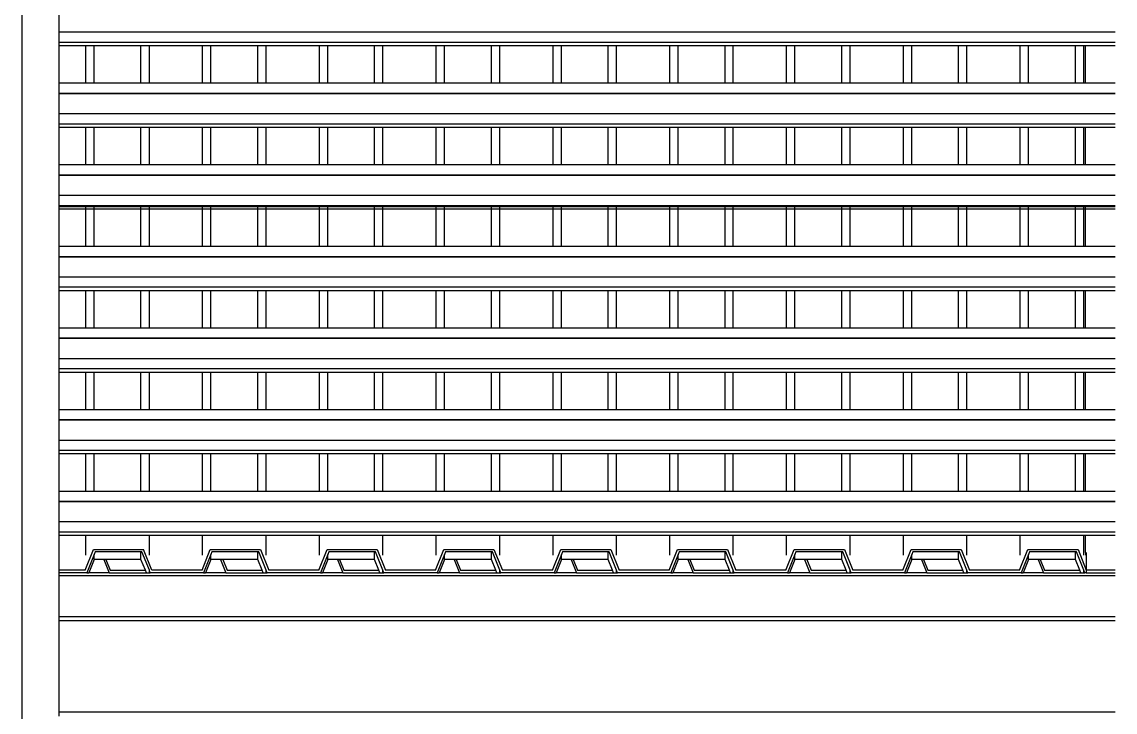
# Model space of a CAD drawing. Extents: x -101 to 101, y -14 to 18.
# Drawn here: x 98.748 to 101.391, y 13.347 to 15.015 of the extents above; entities that cross this region are included whole.
import ezdxf

# ---------------------------------------------------------------- set-up
doc = ezdxf.new("R2010")
doc.units = 0
doc.layers.get('0').update_dxf_attribs({"linetype": 'CONTINUOUS'})

msp = doc.modelspace()

# ---------------------------------------------------------------- linework, layer by layer
for p, q in [((98.7478, 15.9016), (98.7478, 9.963)), ((98.8378, 14.9911), (98.8378, 15.0396)), ((98.8378, 14.9911), (101.3913, 14.9911)), ((98.8378, 14.9664), (98.8378, 14.9911)), ((98.8378, 14.9664), (101.3913, 14.9664)), ((98.8378, 14.9582), (98.8378, 14.9664)), ((98.8378, 14.9582), (98.9025, 14.9582)), ((98.8378, 14.8678), (98.8378, 14.9582)), ((98.9025, 14.8678), (98.9025, 14.9582)), ((98.9025, 14.9582), (98.9227, 14.9582)), ((98.9227, 14.8678), (98.9227, 14.9582)), ((98.9227, 14.9582), (99.0359, 14.9582)), ((99.0359, 14.8678), (99.0359, 14.9582)), ((99.0359, 14.9582), (99.0561, 14.9582)), ((99.0561, 14.8678), (99.0561, 14.9582)), ((99.0561, 14.9582), (99.1849, 14.9582)), ((99.1849, 14.8678), (99.1849, 14.9582)), ((99.1849, 14.9582), (99.2051, 14.9582)), ((99.2051, 14.8678), (99.2051, 14.9582)), ((99.2051, 14.9582), (99.3183, 14.9582)), ((99.3183, 14.8678), (99.3183, 14.9582)), ((99.3183, 14.9582), (99.3385, 14.9582)), ((99.3385, 14.8678), (99.3385, 14.9582)), ((99.3385, 14.9582), (99.4673, 14.9582)), ((99.4673, 14.8678), (99.4673, 14.9582)), ((99.4673, 14.9582), (99.4875, 14.9582)), ((99.4875, 14.8678), (99.4875, 14.9582)), ((99.4875, 14.9582), (99.6007, 14.9582)), ((99.6007, 14.8678), (99.6007, 14.9582)), ((99.6007, 14.9582), (99.6209, 14.9582)), ((99.6209, 14.8678), (99.6209, 14.9582)), ((99.6209, 14.9582), (99.7498, 14.9582)), ((99.7498, 14.8678), (99.7498, 14.9582)), ((99.7498, 14.9582), (99.7699, 14.9582)), ((99.7699, 14.8678), (99.7699, 14.9582)), ((99.7699, 14.9582), (99.8831, 14.9582)), ((99.8831, 14.8678), (99.8831, 14.9582)), ((99.8831, 14.9582), (99.9033, 14.9582)), ((99.9033, 14.8678), (99.9033, 14.9582)), ((99.9033, 14.9582), (100.0322, 14.9582)), ((100.0322, 14.8678), (100.0322, 14.9582)), ((100.0322, 14.9582), (100.0523, 14.9582)), ((100.0523, 14.8678), (100.0523, 14.9582)), ((100.0523, 14.9582), (100.1656, 14.9582)), ((100.1656, 14.8678), (100.1656, 14.9582)), ((100.1656, 14.9582), (100.1857, 14.9582)), ((100.1857, 14.8678), (100.1857, 14.9582)), ((100.1857, 14.9582), (100.3146, 14.9582)), ((100.3146, 14.8678), (100.3146, 14.9582)), ((100.3146, 14.9582), (100.3348, 14.9582)), ((100.3348, 14.8678), (100.3348, 14.9582)), ((100.3348, 14.9582), (100.448, 14.9582)), ((100.448, 14.8678), (100.448, 14.9582)), ((100.448, 14.9582), (100.4681, 14.9582)), ((100.4681, 14.8678), (100.4681, 14.9582)), ((100.4681, 14.9582), (100.597, 14.9582)), ((100.597, 14.8678), (100.597, 14.9582)), ((100.597, 14.9582), (100.6172, 14.9582)), ((100.6172, 14.8678), (100.6172, 14.9582)), ((100.6172, 14.9582), (100.7304, 14.9582)), ((100.7304, 14.8678), (100.7304, 14.9582)), ((100.7304, 14.9582), (100.7506, 14.9582)), ((100.7506, 14.8678), (100.7506, 14.9582)), ((100.7506, 14.9582), (100.8794, 14.9582)), ((100.8794, 14.8678), (100.8794, 14.9582)), ((100.8794, 14.9582), (100.8996, 14.9582)), ((100.8996, 14.8678), (100.8996, 14.9582)), ((100.8996, 14.9582), (101.0128, 14.9582)), ((101.0128, 14.8678), (101.0128, 14.9582)), ((101.0128, 14.9582), (101.033, 14.9582)), ((101.033, 14.8678), (101.033, 14.9582)), ((101.033, 14.9582), (101.1618, 14.9582)), ((101.1618, 14.8678), (101.1618, 14.9582)), ((101.1618, 14.9582), (101.182, 14.9582)), ((101.182, 14.8678), (101.182, 14.9582)), ((101.182, 14.9582), (101.2952, 14.9582)), ((101.2952, 14.8678), (101.2952, 14.9582)), ((101.2952, 14.9582), (101.3154, 14.9582)), ((101.3154, 14.8678), (101.3154, 14.9582)), ((101.3154, 14.9582), (101.3193, 14.9582)), ((101.3193, 14.8678), (101.3193, 14.9582)), ((101.3193, 14.9582), (101.3913, 14.9582)), ((98.8378, 14.8678), (98.9025, 14.8678)), ((98.8378, 14.8431), (98.8378, 14.8678)), ((98.9025, 14.8678), (98.9227, 14.8678)), ((98.9227, 14.8678), (99.0359, 14.8678)), ((99.0359, 14.8678), (99.0561, 14.8678)), ((99.0561, 14.8678), (99.1849, 14.8678)), ((99.1849, 14.8678), (99.2051, 14.8678)), ((99.2051, 14.8678), (99.3183, 14.8678)), ((99.3183, 14.8678), (99.3385, 14.8678)), ((99.3385, 14.8678), (99.4673, 14.8678)), ((99.4673, 14.8678), (99.4875, 14.8678)), ((99.4875, 14.8678), (99.6007, 14.8678)), ((99.6007, 14.8678), (99.6209, 14.8678)), ((99.6209, 14.8678), (99.7498, 14.8678)), ((99.7498, 14.8678), (99.7699, 14.8678)), ((99.7699, 14.8678), (99.8831, 14.8678)), ((99.8831, 14.8678), (99.9033, 14.8678)), ((99.9033, 14.8678), (100.0322, 14.8678)), ((100.0322, 14.8678), (100.0523, 14.8678)), ((100.0523, 14.8678), (100.1656, 14.8678)), ((100.1656, 14.8678), (100.1857, 14.8678)), ((100.1857, 14.8678), (100.3146, 14.8678)), ((100.3146, 14.8678), (100.3348, 14.8678)), ((100.3348, 14.8678), (100.448, 14.8678)), ((100.448, 14.8678), (100.4681, 14.8678)), ((100.4681, 14.8678), (100.597, 14.8678)), ((100.597, 14.8678), (100.6172, 14.8678)), ((100.6172, 14.8678), (100.7304, 14.8678)), ((100.7304, 14.8678), (100.7506, 14.8678)), ((100.7506, 14.8678), (100.8794, 14.8678)), ((100.8794, 14.8678), (100.8996, 14.8678)), ((100.8996, 14.8678), (101.0128, 14.8678)), ((101.0128, 14.8678), (101.033, 14.8678)), ((101.033, 14.8678), (101.1618, 14.8678)), ((101.1618, 14.8678), (101.182, 14.8678)), ((101.182, 14.8678), (101.2952, 14.8678)), ((101.2952, 14.8678), (101.3154, 14.8678)), ((101.3154, 14.8678), (101.3193, 14.8678)), ((101.3193, 14.8678), (101.3913, 14.8678)), ((98.8378, 14.8431), (101.3913, 14.8431)), ((98.8378, 14.8423), (98.8378, 14.8431)), ((98.8378, 14.8423), (101.3913, 14.8423)), ((98.8378, 14.7938), (98.8378, 14.8423)), ((98.8378, 14.7938), (101.3913, 14.7938)), ((98.8378, 14.7691), (98.8378, 14.7938)), ((98.8378, 14.7691), (101.3913, 14.7691)), ((98.8378, 14.7609), (98.8378, 14.7691)), ((98.8378, 14.7609), (98.9025, 14.7609)), ((98.8378, 14.6705), (98.8378, 14.7609)), ((98.9025, 14.6705), (98.9025, 14.7609)), ((98.9025, 14.7609), (98.9227, 14.7609)), ((98.9227, 14.6705), (98.9227, 14.7609)), ((98.9227, 14.7609), (99.0359, 14.7609)), ((99.0359, 14.6705), (99.0359, 14.7609)), ((99.0359, 14.7609), (99.0561, 14.7609)), ((99.0561, 14.6705), (99.0561, 14.7609)), ((99.0561, 14.7609), (99.1849, 14.7609)), ((99.1849, 14.6705), (99.1849, 14.7609)), ((99.1849, 14.7609), (99.2051, 14.7609)), ((99.2051, 14.6705), (99.2051, 14.7609)), ((99.2051, 14.7609), (99.3183, 14.7609)), ((99.3183, 14.6705), (99.3183, 14.7609)), ((99.3183, 14.7609), (99.3385, 14.7609)), ((99.3385, 14.6705), (99.3385, 14.7609)), ((99.3385, 14.7609), (99.4673, 14.7609)), ((99.4673, 14.6705), (99.4673, 14.7609)), ((99.4673, 14.7609), (99.4875, 14.7609)), ((99.4875, 14.6705), (99.4875, 14.7609)), ((99.4875, 14.7609), (99.6007, 14.7609)), ((99.6007, 14.6705), (99.6007, 14.7609)), ((99.6007, 14.7609), (99.6209, 14.7609)), ((99.6209, 14.6705), (99.6209, 14.7609)), ((99.6209, 14.7609), (99.7498, 14.7609)), ((99.7498, 14.6705), (99.7498, 14.7609)), ((99.7498, 14.7609), (99.7699, 14.7609)), ((99.7699, 14.6705), (99.7699, 14.7609)), ((99.7699, 14.7609), (99.8831, 14.7609)), ((99.8831, 14.6705), (99.8831, 14.7609)), ((99.8831, 14.7609), (99.9033, 14.7609)), ((99.9033, 14.6705), (99.9033, 14.7609)), ((99.9033, 14.7609), (100.0322, 14.7609)), ((100.0322, 14.6705), (100.0322, 14.7609)), ((100.0322, 14.7609), (100.0523, 14.7609)), ((100.0523, 14.6705), (100.0523, 14.7609)), ((100.0523, 14.7609), (100.1656, 14.7609)), ((100.1656, 14.6705), (100.1656, 14.7609)), ((100.1656, 14.7609), (100.1857, 14.7609)), ((100.1857, 14.6705), (100.1857, 14.7609)), ((100.1857, 14.7609), (100.3146, 14.7609)), ((100.3146, 14.6705), (100.3146, 14.7609)), ((100.3146, 14.7609), (100.3348, 14.7609)), ((100.3348, 14.6705), (100.3348, 14.7609)), ((100.3348, 14.7609), (100.448, 14.7609)), ((100.448, 14.6705), (100.448, 14.7609)), ((100.448, 14.7609), (100.4681, 14.7609)), ((100.4681, 14.6705), (100.4681, 14.7609)), ((100.4681, 14.7609), (100.597, 14.7609)), ((100.597, 14.6705), (100.597, 14.7609)), ((100.597, 14.7609), (100.6172, 14.7609)), ((100.6172, 14.6705), (100.6172, 14.7609)), ((100.6172, 14.7609), (100.7304, 14.7609)), ((100.7304, 14.6705), (100.7304, 14.7609)), ((100.7304, 14.7609), (100.7506, 14.7609)), ((100.7506, 14.6705), (100.7506, 14.7609)), ((100.7506, 14.7609), (100.8794, 14.7609)), ((100.8794, 14.6705), (100.8794, 14.7609)), ((100.8794, 14.7609), (100.8996, 14.7609)), ((100.8996, 14.6705), (100.8996, 14.7609)), ((100.8996, 14.7609), (101.0128, 14.7609)), ((101.0128, 14.6705), (101.0128, 14.7609)), ((101.0128, 14.7609), (101.033, 14.7609)), ((101.033, 14.6705), (101.033, 14.7609)), ((101.033, 14.7609), (101.1618, 14.7609)), ((101.1618, 14.6705), (101.1618, 14.7609)), ((101.1618, 14.7609), (101.182, 14.7609)), ((101.182, 14.6705), (101.182, 14.7609)), ((101.182, 14.7609), (101.2952, 14.7609)), ((101.2952, 14.6705), (101.2952, 14.7609)), ((101.2952, 14.7609), (101.3154, 14.7609)), ((101.3154, 14.6705), (101.3154, 14.7609)), ((101.3154, 14.7609), (101.3193, 14.7609)), ((101.3193, 14.6705), (101.3193, 14.7609)), ((101.3193, 14.7609), (101.3913, 14.7609)), ((98.8378, 14.6705), (98.9025, 14.6705)), ((98.8378, 14.6459), (98.8378, 14.6705)), ((98.8378, 14.6459), (101.3913, 14.6459)), ((98.8378, 14.645), (98.8378, 14.6459)), ((98.8378, 14.645), (101.3913, 14.645)), ((98.8378, 14.5965), (98.8378, 14.645)), ((98.9025, 14.6705), (98.9227, 14.6705)), ((98.9227, 14.6705), (99.0359, 14.6705)), ((99.0359, 14.6705), (99.0561, 14.6705)), ((99.0561, 14.6705), (99.1849, 14.6705)), ((99.1849, 14.6705), (99.2051, 14.6705)), ((99.2051, 14.6705), (99.3183, 14.6705)), ((99.3183, 14.6705), (99.3385, 14.6705)), ((99.3385, 14.6705), (99.4673, 14.6705)), ((99.4673, 14.6705), (99.4875, 14.6705)), ((99.4875, 14.6705), (99.6007, 14.6705)), ((99.6007, 14.6705), (99.6209, 14.6705)), ((99.6209, 14.6705), (99.7498, 14.6705)), ((99.7498, 14.6705), (99.7699, 14.6705)), ((99.7699, 14.6705), (99.8831, 14.6705)), ((99.8831, 14.6705), (99.9033, 14.6705)), ((99.9033, 14.6705), (100.0322, 14.6705)), ((100.0322, 14.6705), (100.0523, 14.6705)), ((100.0523, 14.6705), (100.1656, 14.6705)), ((100.1656, 14.6705), (100.1857, 14.6705)), ((100.1857, 14.6705), (100.3146, 14.6705)), ((100.3146, 14.6705), (100.3348, 14.6705)), ((100.3348, 14.6705), (100.448, 14.6705)), ((100.448, 14.6705), (100.4681, 14.6705)), ((100.4681, 14.6705), (100.597, 14.6705)), ((100.597, 14.6705), (100.6172, 14.6705)), ((100.6172, 14.6705), (100.7304, 14.6705)), ((100.7304, 14.6705), (100.7506, 14.6705)), ((100.7506, 14.6705), (100.8794, 14.6705)), ((100.8794, 14.6705), (100.8996, 14.6705)), ((100.8996, 14.6705), (101.0128, 14.6705)), ((101.0128, 14.6705), (101.033, 14.6705)), ((101.033, 14.6705), (101.1618, 14.6705)), ((101.1618, 14.6705), (101.182, 14.6705)), ((101.182, 14.6705), (101.2952, 14.6705)), ((101.2952, 14.6705), (101.3154, 14.6705)), ((101.3154, 14.6705), (101.3193, 14.6705)), ((101.3193, 14.6705), (101.3913, 14.6705)), ((98.8378, 14.5965), (101.3913, 14.5965)), ((98.8378, 14.5719), (98.8378, 14.5965)), ((98.8378, 14.5719), (101.3913, 14.5719)), ((98.8378, 14.5694), (98.8378, 14.5719)), ((98.8378, 14.5694), (98.9025, 14.5694)), ((98.8378, 14.5637), (98.8378, 14.5694)), ((98.9025, 14.5637), (98.9025, 14.5694)), ((98.9025, 14.5694), (98.9227, 14.5694)), ((98.9227, 14.5637), (98.9227, 14.5694)), ((98.9227, 14.5694), (99.0359, 14.5694)), ((99.0359, 14.5637), (99.0359, 14.5694)), ((99.0359, 14.5694), (99.0561, 14.5694)), ((99.0561, 14.5637), (99.0561, 14.5694)), ((99.0561, 14.5694), (99.1849, 14.5694)), ((99.1849, 14.5637), (99.1849, 14.5694)), ((99.1849, 14.5694), (99.2051, 14.5694)), ((99.2051, 14.5637), (99.2051, 14.5694)), ((99.2051, 14.5694), (99.3183, 14.5694)), ((99.3183, 14.5637), (99.3183, 14.5694)), ((99.3183, 14.5694), (99.3385, 14.5694)), ((99.3385, 14.5637), (99.3385, 14.5694)), ((99.3385, 14.5694), (99.4673, 14.5694)), ((99.4673, 14.5637), (99.4673, 14.5694)), ((99.4673, 14.5694), (99.4875, 14.5694)), ((99.4875, 14.5637), (99.4875, 14.5694)), ((99.4875, 14.5694), (99.6007, 14.5694)), ((99.6007, 14.5637), (99.6007, 14.5694)), ((99.6007, 14.5694), (99.6209, 14.5694)), ((99.6209, 14.5637), (99.6209, 14.5694)), ((99.6209, 14.5694), (99.7498, 14.5694)), ((99.7498, 14.5637), (99.7498, 14.5694)), ((99.7498, 14.5694), (99.7699, 14.5694)), ((99.7699, 14.5637), (99.7699, 14.5694)), ((99.7699, 14.5694), (99.8831, 14.5694)), ((99.8831, 14.5637), (99.8831, 14.5694)), ((99.8831, 14.5694), (99.9033, 14.5694)), ((99.9033, 14.5637), (99.9033, 14.5694)), ((99.9033, 14.5694), (100.0322, 14.5694)), ((100.0322, 14.5637), (100.0322, 14.5694)), ((100.0322, 14.5694), (100.0523, 14.5694)), ((100.0523, 14.5637), (100.0523, 14.5694)), ((100.0523, 14.5694), (100.1656, 14.5694)), ((100.1656, 14.5637), (100.1656, 14.5694)), ((100.1656, 14.5694), (100.1857, 14.5694)), ((100.1857, 14.5637), (100.1857, 14.5694)), ((100.1857, 14.5694), (100.3146, 14.5694)), ((100.3146, 14.5637), (100.3146, 14.5694)), ((100.3146, 14.5694), (100.3348, 14.5694)), ((100.3348, 14.5637), (100.3348, 14.5694)), ((100.3348, 14.5694), (100.448, 14.5694)), ((100.448, 14.5637), (100.448, 14.5694)), ((100.448, 14.5694), (100.4681, 14.5694)), ((100.4681, 14.5637), (100.4681, 14.5694)), ((100.4681, 14.5694), (100.597, 14.5694)), ((100.597, 14.5637), (100.597, 14.5694)), ((100.597, 14.5694), (100.6172, 14.5694)), ((100.6172, 14.5637), (100.6172, 14.5694)), ((100.6172, 14.5694), (100.7304, 14.5694)), ((100.7304, 14.5637), (100.7304, 14.5694)), ((100.7304, 14.5694), (100.7506, 14.5694)), ((100.7506, 14.5637), (100.7506, 14.5694)), ((100.7506, 14.5694), (100.8794, 14.5694)), ((100.8794, 14.5637), (100.8794, 14.5694)), ((100.8794, 14.5694), (100.8996, 14.5694)), ((100.8996, 14.5637), (100.8996, 14.5694)), ((100.8996, 14.5694), (101.0128, 14.5694)), ((101.0128, 14.5637), (101.0128, 14.5694)), ((101.0128, 14.5694), (101.033, 14.5694)), ((101.033, 14.5637), (101.033, 14.5694)), ((101.033, 14.5694), (101.1618, 14.5694)), ((101.1618, 14.5637), (101.1618, 14.5694)), ((101.1618, 14.5694), (101.182, 14.5694)), ((101.182, 14.5637), (101.182, 14.5694)), ((101.182, 14.5694), (101.2952, 14.5694)), ((101.2952, 14.5637), (101.2952, 14.5694)), ((101.2952, 14.5694), (101.3154, 14.5694)), ((101.3154, 14.5637), (101.3154, 14.5694)), ((101.3154, 14.5694), (101.3193, 14.5694)), ((101.3193, 14.5637), (101.3193, 14.5694)), ((101.3193, 14.5694), (101.3913, 14.5694)), ((98.8378, 14.5637), (98.9025, 14.5637)), ((98.8378, 14.4732), (98.8378, 14.5637)), ((98.9025, 14.4732), (98.9025, 14.5637)), ((98.9025, 14.5637), (98.9227, 14.5637)), ((98.9227, 14.4732), (98.9227, 14.5637)), ((98.9227, 14.5637), (99.0359, 14.5637)), ((99.0359, 14.4732), (99.0359, 14.5637)), ((99.0359, 14.5637), (99.0561, 14.5637)), ((99.0561, 14.4732), (99.0561, 14.5637)), ((99.0561, 14.5637), (99.1849, 14.5637)), ((99.1849, 14.4732), (99.1849, 14.5637)), ((99.1849, 14.5637), (99.2051, 14.5637)), ((99.2051, 14.4732), (99.2051, 14.5637)), ((99.2051, 14.5637), (99.3183, 14.5637)), ((99.3183, 14.4732), (99.3183, 14.5637)), ((99.3183, 14.5637), (99.3385, 14.5637)), ((99.3385, 14.4732), (99.3385, 14.5637)), ((99.3385, 14.5637), (99.4673, 14.5637)), ((99.4673, 14.4732), (99.4673, 14.5637)), ((99.4673, 14.5637), (99.4875, 14.5637)), ((99.4875, 14.4732), (99.4875, 14.5637)), ((99.4875, 14.5637), (99.6007, 14.5637)), ((99.6007, 14.4732), (99.6007, 14.5637)), ((99.6007, 14.5637), (99.6209, 14.5637)), ((99.6209, 14.4732), (99.6209, 14.5637)), ((99.6209, 14.5637), (99.7498, 14.5637)), ((99.7498, 14.4732), (99.7498, 14.5637)), ((99.7498, 14.5637), (99.7699, 14.5637)), ((99.7699, 14.4732), (99.7699, 14.5637)), ((99.7699, 14.5637), (99.8831, 14.5637)), ((99.8831, 14.4732), (99.8831, 14.5637)), ((99.8831, 14.5637), (99.9033, 14.5637)), ((99.9033, 14.4732), (99.9033, 14.5637)), ((99.9033, 14.5637), (100.0322, 14.5637)), ((100.0322, 14.4732), (100.0322, 14.5637)), ((100.0322, 14.5637), (100.0523, 14.5637)), ((100.0523, 14.4732), (100.0523, 14.5637)), ((100.0523, 14.5637), (100.1656, 14.5637)), ((100.1656, 14.4732), (100.1656, 14.5637)), ((100.1656, 14.5637), (100.1857, 14.5637)), ((100.1857, 14.4732), (100.1857, 14.5637)), ((100.1857, 14.5637), (100.3146, 14.5637)), ((100.3146, 14.4732), (100.3146, 14.5637)), ((100.3146, 14.5637), (100.3348, 14.5637)), ((100.3348, 14.4732), (100.3348, 14.5637)), ((100.3348, 14.5637), (100.448, 14.5637)), ((100.448, 14.4732), (100.448, 14.5637)), ((100.448, 14.5637), (100.4681, 14.5637)), ((100.4681, 14.4732), (100.4681, 14.5637)), ((100.4681, 14.5637), (100.597, 14.5637)), ((100.597, 14.4732), (100.597, 14.5637)), ((100.597, 14.5637), (100.6172, 14.5637)), ((100.6172, 14.4732), (100.6172, 14.5637)), ((100.6172, 14.5637), (100.7304, 14.5637)), ((100.7304, 14.4732), (100.7304, 14.5637)), ((100.7304, 14.5637), (100.7506, 14.5637)), ((100.7506, 14.4732), (100.7506, 14.5637)), ((100.7506, 14.5637), (100.8794, 14.5637)), ((100.8794, 14.4732), (100.8794, 14.5637)), ((100.8794, 14.5637), (100.8996, 14.5637)), ((100.8996, 14.4732), (100.8996, 14.5637)), ((100.8996, 14.5637), (101.0128, 14.5637)), ((101.0128, 14.4732), (101.0128, 14.5637)), ((101.0128, 14.5637), (101.033, 14.5637)), ((101.033, 14.4732), (101.033, 14.5637)), ((101.033, 14.5637), (101.1618, 14.5637)), ((101.1618, 14.4732), (101.1618, 14.5637)), ((101.1618, 14.5637), (101.182, 14.5637)), ((101.182, 14.4732), (101.182, 14.5637)), ((101.182, 14.5637), (101.2952, 14.5637)), ((101.2952, 14.4732), (101.2952, 14.5637)), ((101.2952, 14.5637), (101.3154, 14.5637)), ((101.3154, 14.4732), (101.3154, 14.5637)), ((101.3154, 14.5637), (101.3193, 14.5637)), ((101.3193, 14.4732), (101.3193, 14.5637)), ((101.3193, 14.5637), (101.3913, 14.5637)), ((98.8378, 14.4732), (98.9025, 14.4732)), ((98.8378, 14.4486), (98.8378, 14.4732)), ((98.9025, 14.4732), (98.9227, 14.4732)), ((98.9227, 14.4732), (99.0359, 14.4732)), ((99.0359, 14.4732), (99.0561, 14.4732)), ((99.0561, 14.4732), (99.1849, 14.4732)), ((99.1849, 14.4732), (99.2051, 14.4732)), ((99.2051, 14.4732), (99.3183, 14.4732)), ((99.3183, 14.4732), (99.3385, 14.4732)), ((99.3385, 14.4732), (99.4673, 14.4732)), ((99.4673, 14.4732), (99.4875, 14.4732)), ((99.4875, 14.4732), (99.6007, 14.4732)), ((99.6007, 14.4732), (99.6209, 14.4732)), ((99.6209, 14.4732), (99.7498, 14.4732)), ((99.7498, 14.4732), (99.7699, 14.4732)), ((99.7699, 14.4732), (99.8831, 14.4732)), ((99.8831, 14.4732), (99.9033, 14.4732)), ((99.9033, 14.4732), (100.0322, 14.4732)), ((100.0322, 14.4732), (100.0523, 14.4732)), ((100.0523, 14.4732), (100.1656, 14.4732)), ((100.1656, 14.4732), (100.1857, 14.4732)), ((100.1857, 14.4732), (100.3146, 14.4732)), ((100.3146, 14.4732), (100.3348, 14.4732)), ((100.3348, 14.4732), (100.448, 14.4732)), ((100.448, 14.4732), (100.4681, 14.4732)), ((100.4681, 14.4732), (100.597, 14.4732)), ((100.597, 14.4732), (100.6172, 14.4732)), ((100.6172, 14.4732), (100.7304, 14.4732)), ((100.7304, 14.4732), (100.7506, 14.4732)), ((100.7506, 14.4732), (100.8794, 14.4732)), ((100.8794, 14.4732), (100.8996, 14.4732)), ((100.8996, 14.4732), (101.0128, 14.4732)), ((101.0128, 14.4732), (101.033, 14.4732)), ((101.033, 14.4732), (101.1618, 14.4732)), ((101.1618, 14.4732), (101.182, 14.4732)), ((101.182, 14.4732), (101.2952, 14.4732)), ((101.2952, 14.4732), (101.3154, 14.4732)), ((101.3154, 14.4732), (101.3193, 14.4732)), ((101.3193, 14.4732), (101.3913, 14.4732)), ((98.8378, 14.4486), (101.3913, 14.4486)), ((98.8378, 14.4477), (98.8378, 14.4486)), ((98.8378, 14.4477), (101.3913, 14.4477)), ((98.8378, 14.3993), (98.8378, 14.4477)), ((98.8378, 14.3993), (101.3913, 14.3993)), ((98.8378, 14.3746), (98.8378, 14.3993)), ((98.8378, 14.3746), (101.3913, 14.3746)), ((98.8378, 14.3664), (98.8378, 14.3746)), ((98.8378, 14.3664), (98.9025, 14.3664)), ((98.8378, 14.276), (98.8378, 14.3664)), ((98.9025, 14.276), (98.9025, 14.3664)), ((98.9025, 14.3664), (98.9227, 14.3664)), ((98.9227, 14.276), (98.9227, 14.3664)), ((98.9227, 14.3664), (99.0359, 14.3664)), ((99.0359, 14.276), (99.0359, 14.3664)), ((99.0359, 14.3664), (99.0561, 14.3664)), ((99.0561, 14.276), (99.0561, 14.3664)), ((99.0561, 14.3664), (99.1849, 14.3664)), ((99.1849, 14.276), (99.1849, 14.3664)), ((99.1849, 14.3664), (99.2051, 14.3664)), ((99.2051, 14.276), (99.2051, 14.3664)), ((99.2051, 14.3664), (99.3183, 14.3664)), ((99.3183, 14.276), (99.3183, 14.3664)), ((99.3183, 14.3664), (99.3385, 14.3664)), ((99.3385, 14.276), (99.3385, 14.3664)), ((99.3385, 14.3664), (99.4673, 14.3664)), ((99.4673, 14.276), (99.4673, 14.3664)), ((99.4673, 14.3664), (99.4875, 14.3664)), ((99.4875, 14.276), (99.4875, 14.3664)), ((99.4875, 14.3664), (99.6007, 14.3664)), ((99.6007, 14.276), (99.6007, 14.3664)), ((99.6007, 14.3664), (99.6209, 14.3664)), ((99.6209, 14.276), (99.6209, 14.3664)), ((99.6209, 14.3664), (99.7498, 14.3664)), ((99.7498, 14.276), (99.7498, 14.3664)), ((99.7498, 14.3664), (99.7699, 14.3664)), ((99.7699, 14.276), (99.7699, 14.3664)), ((99.7699, 14.3664), (99.8831, 14.3664)), ((99.8831, 14.276), (99.8831, 14.3664)), ((99.8831, 14.3664), (99.9033, 14.3664)), ((99.9033, 14.276), (99.9033, 14.3664)), ((99.9033, 14.3664), (100.0322, 14.3664)), ((100.0322, 14.276), (100.0322, 14.3664)), ((100.0322, 14.3664), (100.0523, 14.3664)), ((100.0523, 14.276), (100.0523, 14.3664)), ((100.0523, 14.3664), (100.1656, 14.3664)), ((100.1656, 14.276), (100.1656, 14.3664)), ((100.1656, 14.3664), (100.1857, 14.3664)), ((100.1857, 14.276), (100.1857, 14.3664)), ((100.1857, 14.3664), (100.3146, 14.3664)), ((100.3146, 14.276), (100.3146, 14.3664)), ((100.3146, 14.3664), (100.3348, 14.3664)), ((100.3348, 14.276), (100.3348, 14.3664)), ((100.3348, 14.3664), (100.448, 14.3664)), ((100.448, 14.276), (100.448, 14.3664)), ((100.448, 14.3664), (100.4681, 14.3664)), ((100.4681, 14.276), (100.4681, 14.3664)), ((100.4681, 14.3664), (100.597, 14.3664)), ((100.597, 14.276), (100.597, 14.3664)), ((100.597, 14.3664), (100.6172, 14.3664)), ((100.6172, 14.276), (100.6172, 14.3664)), ((100.6172, 14.3664), (100.7304, 14.3664)), ((100.7304, 14.276), (100.7304, 14.3664)), ((100.7304, 14.3664), (100.7506, 14.3664)), ((100.7506, 14.276), (100.7506, 14.3664)), ((100.7506, 14.3664), (100.8794, 14.3664)), ((100.8794, 14.276), (100.8794, 14.3664)), ((100.8794, 14.3664), (100.8996, 14.3664)), ((100.8996, 14.276), (100.8996, 14.3664)), ((100.8996, 14.3664), (101.0128, 14.3664)), ((101.0128, 14.276), (101.0128, 14.3664)), ((101.0128, 14.3664), (101.033, 14.3664)), ((101.033, 14.276), (101.033, 14.3664)), ((101.033, 14.3664), (101.1618, 14.3664)), ((101.1618, 14.276), (101.1618, 14.3664)), ((101.1618, 14.3664), (101.182, 14.3664)), ((101.182, 14.276), (101.182, 14.3664)), ((101.182, 14.3664), (101.2952, 14.3664)), ((101.2952, 14.276), (101.2952, 14.3664)), ((101.2952, 14.3664), (101.3154, 14.3664)), ((101.3154, 14.276), (101.3154, 14.3664)), ((101.3154, 14.3664), (101.3193, 14.3664)), ((101.3193, 14.276), (101.3193, 14.3664)), ((101.3193, 14.3664), (101.3913, 14.3664)), ((98.8378, 14.276), (98.9025, 14.276)), ((98.8378, 14.2513), (98.8378, 14.276)), ((98.9025, 14.276), (98.9227, 14.276)), ((98.9227, 14.276), (99.0359, 14.276)), ((99.0359, 14.276), (99.0561, 14.276)), ((99.0561, 14.276), (99.1849, 14.276)), ((99.1849, 14.276), (99.2051, 14.276)), ((99.2051, 14.276), (99.3183, 14.276)), ((99.3183, 14.276), (99.3385, 14.276)), ((99.3385, 14.276), (99.4673, 14.276)), ((99.4673, 14.276), (99.4875, 14.276)), ((99.4875, 14.276), (99.6007, 14.276)), ((99.6007, 14.276), (99.6209, 14.276)), ((99.6209, 14.276), (99.7498, 14.276)), ((99.7498, 14.276), (99.7699, 14.276)), ((99.7699, 14.276), (99.8831, 14.276)), ((99.8831, 14.276), (99.9033, 14.276)), ((99.9033, 14.276), (100.0322, 14.276)), ((100.0322, 14.276), (100.0523, 14.276)), ((100.0523, 14.276), (100.1656, 14.276)), ((100.1656, 14.276), (100.1857, 14.276)), ((100.1857, 14.276), (100.3146, 14.276)), ((100.3146, 14.276), (100.3348, 14.276)), ((100.3348, 14.276), (100.448, 14.276)), ((100.448, 14.276), (100.4681, 14.276)), ((100.4681, 14.276), (100.597, 14.276)), ((100.597, 14.276), (100.6172, 14.276)), ((100.6172, 14.276), (100.7304, 14.276)), ((100.7304, 14.276), (100.7506, 14.276)), ((100.7506, 14.276), (100.8794, 14.276)), ((100.8794, 14.276), (100.8996, 14.276)), ((100.8996, 14.276), (101.0128, 14.276)), ((101.0128, 14.276), (101.033, 14.276)), ((101.033, 14.276), (101.1618, 14.276)), ((101.1618, 14.276), (101.182, 14.276)), ((101.182, 14.276), (101.2952, 14.276)), ((101.2952, 14.276), (101.3154, 14.276)), ((101.3154, 14.276), (101.3193, 14.276)), ((101.3193, 14.276), (101.3913, 14.276)), ((98.8378, 14.2513), (101.3913, 14.2513)), ((98.8378, 14.2505), (98.8378, 14.2513)), ((98.8378, 14.2505), (101.3913, 14.2505)), ((98.8378, 14.202), (98.8378, 14.2505)), ((98.8378, 14.202), (101.3913, 14.202)), ((98.8378, 14.1773), (98.8378, 14.202)), ((98.8378, 14.1773), (101.3913, 14.1773)), ((98.8378, 14.1691), (98.8378, 14.1773)), ((98.8378, 14.1691), (98.9025, 14.1691)), ((98.8378, 14.0787), (98.8378, 14.1691)), ((98.9025, 14.0787), (98.9025, 14.1691)), ((98.9025, 14.1691), (98.9227, 14.1691)), ((98.9227, 14.0787), (98.9227, 14.1691)), ((98.9227, 14.1691), (99.0359, 14.1691)), ((99.0359, 14.0787), (99.0359, 14.1691)), ((99.0359, 14.1691), (99.0561, 14.1691)), ((99.0561, 14.0787), (99.0561, 14.1691)), ((99.0561, 14.1691), (99.1849, 14.1691)), ((99.1849, 14.0787), (99.1849, 14.1691)), ((99.1849, 14.1691), (99.2051, 14.1691)), ((99.2051, 14.0787), (99.2051, 14.1691)), ((99.2051, 14.1691), (99.3183, 14.1691)), ((99.3183, 14.0787), (99.3183, 14.1691)), ((99.3183, 14.1691), (99.3385, 14.1691)), ((99.3385, 14.0787), (99.3385, 14.1691)), ((99.3385, 14.1691), (99.4673, 14.1691)), ((99.4673, 14.0787), (99.4673, 14.1691)), ((99.4673, 14.1691), (99.4875, 14.1691)), ((99.4875, 14.0787), (99.4875, 14.1691)), ((99.4875, 14.1691), (99.6007, 14.1691)), ((99.6007, 14.0787), (99.6007, 14.1691)), ((99.6007, 14.1691), (99.6209, 14.1691)), ((99.6209, 14.0787), (99.6209, 14.1691)), ((99.6209, 14.1691), (99.7498, 14.1691)), ((99.7498, 14.0787), (99.7498, 14.1691)), ((99.7498, 14.1691), (99.7699, 14.1691)), ((99.7699, 14.0787), (99.7699, 14.1691)), ((99.7699, 14.1691), (99.8831, 14.1691)), ((99.8831, 14.0787), (99.8831, 14.1691)), ((99.8831, 14.1691), (99.9033, 14.1691)), ((99.9033, 14.0787), (99.9033, 14.1691)), ((99.9033, 14.1691), (100.0322, 14.1691)), ((100.0322, 14.0787), (100.0322, 14.1691)), ((100.0322, 14.1691), (100.0523, 14.1691)), ((100.0523, 14.0787), (100.0523, 14.1691)), ((100.0523, 14.1691), (100.1656, 14.1691)), ((100.1656, 14.0787), (100.1656, 14.1691)), ((100.1656, 14.1691), (100.1857, 14.1691)), ((100.1857, 14.0787), (100.1857, 14.1691)), ((100.1857, 14.1691), (100.3146, 14.1691)), ((100.3146, 14.0787), (100.3146, 14.1691)), ((100.3146, 14.1691), (100.3348, 14.1691)), ((100.3348, 14.0787), (100.3348, 14.1691)), ((100.3348, 14.1691), (100.448, 14.1691)), ((100.448, 14.0787), (100.448, 14.1691)), ((100.448, 14.1691), (100.4681, 14.1691)), ((100.4681, 14.0787), (100.4681, 14.1691)), ((100.4681, 14.1691), (100.597, 14.1691)), ((100.597, 14.0787), (100.597, 14.1691)), ((100.597, 14.1691), (100.6172, 14.1691)), ((100.6172, 14.0787), (100.6172, 14.1691)), ((100.6172, 14.1691), (100.7304, 14.1691)), ((100.7304, 14.0787), (100.7304, 14.1691)), ((100.7304, 14.1691), (100.7506, 14.1691)), ((100.7506, 14.0787), (100.7506, 14.1691)), ((100.7506, 14.1691), (100.8794, 14.1691)), ((100.8794, 14.0787), (100.8794, 14.1691)), ((100.8794, 14.1691), (100.8996, 14.1691)), ((100.8996, 14.0787), (100.8996, 14.1691)), ((100.8996, 14.1691), (101.0128, 14.1691)), ((101.0128, 14.0787), (101.0128, 14.1691)), ((101.0128, 14.1691), (101.033, 14.1691)), ((101.033, 14.0787), (101.033, 14.1691)), ((101.033, 14.1691), (101.1618, 14.1691)), ((101.1618, 14.0787), (101.1618, 14.1691)), ((101.1618, 14.1691), (101.182, 14.1691)), ((101.182, 14.0787), (101.182, 14.1691)), ((101.182, 14.1691), (101.2952, 14.1691)), ((101.2952, 14.0787), (101.2952, 14.1691)), ((101.2952, 14.1691), (101.3154, 14.1691)), ((101.3154, 14.0787), (101.3154, 14.1691)), ((101.3154, 14.1691), (101.3193, 14.1691)), ((101.3193, 14.0787), (101.3193, 14.1691)), ((101.3193, 14.1691), (101.3913, 14.1691)), ((98.8378, 14.0787), (98.9025, 14.0787)), ((98.8378, 14.054), (98.8378, 14.0787)), ((98.9025, 14.0787), (98.9227, 14.0787)), ((98.9227, 14.0787), (99.0359, 14.0787)), ((99.0359, 14.0787), (99.0561, 14.0787)), ((99.0561, 14.0787), (99.1849, 14.0787)), ((99.1849, 14.0787), (99.2051, 14.0787)), ((99.2051, 14.0787), (99.3183, 14.0787)), ((99.3183, 14.0787), (99.3385, 14.0787)), ((99.3385, 14.0787), (99.4673, 14.0787)), ((99.4673, 14.0787), (99.4875, 14.0787)), ((99.4875, 14.0787), (99.6007, 14.0787)), ((99.6007, 14.0787), (99.6209, 14.0787)), ((99.6209, 14.0787), (99.7498, 14.0787)), ((99.7498, 14.0787), (99.7699, 14.0787)), ((99.7699, 14.0787), (99.8831, 14.0787)), ((99.8831, 14.0787), (99.9033, 14.0787)), ((99.9033, 14.0787), (100.0322, 14.0787)), ((100.0322, 14.0787), (100.0523, 14.0787)), ((100.0523, 14.0787), (100.1656, 14.0787)), ((100.1656, 14.0787), (100.1857, 14.0787)), ((100.1857, 14.0787), (100.3146, 14.0787)), ((100.3146, 14.0787), (100.3348, 14.0787)), ((100.3348, 14.0787), (100.448, 14.0787)), ((100.448, 14.0787), (100.4681, 14.0787)), ((100.4681, 14.0787), (100.597, 14.0787)), ((100.597, 14.0787), (100.6172, 14.0787)), ((100.6172, 14.0787), (100.7304, 14.0787)), ((100.7304, 14.0787), (100.7506, 14.0787)), ((100.7506, 14.0787), (100.8794, 14.0787)), ((100.8794, 14.0787), (100.8996, 14.0787)), ((100.8996, 14.0787), (101.0128, 14.0787)), ((101.0128, 14.0787), (101.033, 14.0787)), ((101.033, 14.0787), (101.1618, 14.0787)), ((101.1618, 14.0787), (101.182, 14.0787)), ((101.182, 14.0787), (101.2952, 14.0787)), ((101.2952, 14.0787), (101.3154, 14.0787)), ((101.3154, 14.0787), (101.3193, 14.0787)), ((101.3193, 14.0787), (101.3913, 14.0787)), ((98.8378, 14.054), (101.3913, 14.054)), ((98.8378, 14.0532), (98.8378, 14.054)), ((98.8378, 14.0532), (101.3913, 14.0532)), ((98.8378, 14.0047), (98.8378, 14.0532)), ((98.8378, 14.0047), (101.3913, 14.0047)), ((98.8378, 13.98), (98.8378, 14.0047)), ((98.8378, 13.98), (101.3913, 13.98)), ((98.8378, 13.9718), (98.8378, 13.98)), ((98.8378, 13.9718), (98.9025, 13.9718)), ((98.8378, 13.8814), (98.8378, 13.9718)), ((98.9025, 13.8814), (98.9025, 13.9718)), ((98.9025, 13.9718), (98.9227, 13.9718)), ((98.9227, 13.8814), (98.9227, 13.9718)), ((98.9227, 13.9718), (99.0359, 13.9718)), ((99.0359, 13.8814), (99.0359, 13.9718)), ((99.0359, 13.9718), (99.0561, 13.9718)), ((99.0561, 13.8814), (99.0561, 13.9718)), ((99.0561, 13.9718), (99.1849, 13.9718)), ((99.1849, 13.8814), (99.1849, 13.9718)), ((99.1849, 13.9718), (99.2051, 13.9718)), ((99.2051, 13.8814), (99.2051, 13.9718)), ((99.2051, 13.9718), (99.3183, 13.9718)), ((99.3183, 13.8814), (99.3183, 13.9718)), ((99.3183, 13.9718), (99.3385, 13.9718)), ((99.3385, 13.8814), (99.3385, 13.9718)), ((99.3385, 13.9718), (99.4673, 13.9718)), ((99.4673, 13.8814), (99.4673, 13.9718)), ((99.4673, 13.9718), (99.4875, 13.9718)), ((99.4875, 13.8814), (99.4875, 13.9718)), ((99.4875, 13.9718), (99.6007, 13.9718)), ((99.6007, 13.8814), (99.6007, 13.9718)), ((99.6007, 13.9718), (99.6209, 13.9718)), ((99.6209, 13.8814), (99.6209, 13.9718)), ((99.6209, 13.9718), (99.7498, 13.9718)), ((99.7498, 13.8814), (99.7498, 13.9718)), ((99.7498, 13.9718), (99.7699, 13.9718)), ((99.7699, 13.8814), (99.7699, 13.9718)), ((99.7699, 13.9718), (99.8831, 13.9718)), ((99.8831, 13.8814), (99.8831, 13.9718)), ((99.8831, 13.9718), (99.9033, 13.9718)), ((99.9033, 13.8814), (99.9033, 13.9718)), ((99.9033, 13.9718), (100.0322, 13.9718)), ((100.0322, 13.8814), (100.0322, 13.9718)), ((100.0322, 13.9718), (100.0523, 13.9718)), ((100.0523, 13.8814), (100.0523, 13.9718)), ((100.0523, 13.9718), (100.1656, 13.9718)), ((100.1656, 13.8814), (100.1656, 13.9718)), ((100.1656, 13.9718), (100.1857, 13.9718)), ((100.1857, 13.8814), (100.1857, 13.9718)), ((100.1857, 13.9718), (100.3146, 13.9718)), ((100.3146, 13.8814), (100.3146, 13.9718)), ((100.3146, 13.9718), (100.3348, 13.9718)), ((100.3348, 13.8814), (100.3348, 13.9718)), ((100.3348, 13.9718), (100.448, 13.9718)), ((100.448, 13.8814), (100.448, 13.9718)), ((100.448, 13.9718), (100.4681, 13.9718)), ((100.4681, 13.8814), (100.4681, 13.9718)), ((100.4681, 13.9718), (100.597, 13.9718)), ((100.597, 13.8814), (100.597, 13.9718)), ((100.597, 13.9718), (100.6172, 13.9718)), ((100.6172, 13.8814), (100.6172, 13.9718)), ((100.6172, 13.9718), (100.7304, 13.9718)), ((100.7304, 13.8814), (100.7304, 13.9718)), ((100.7304, 13.9718), (100.7506, 13.9718)), ((100.7506, 13.8814), (100.7506, 13.9718)), ((100.7506, 13.9718), (100.8794, 13.9718)), ((100.8794, 13.8814), (100.8794, 13.9718)), ((100.8794, 13.9718), (100.8996, 13.9718)), ((100.8996, 13.8814), (100.8996, 13.9718)), ((100.8996, 13.9718), (101.0128, 13.9718)), ((101.0128, 13.8814), (101.0128, 13.9718)), ((101.0128, 13.9718), (101.033, 13.9718)), ((101.033, 13.8814), (101.033, 13.9718)), ((101.033, 13.9718), (101.1618, 13.9718)), ((101.1618, 13.8814), (101.1618, 13.9718)), ((101.1618, 13.9718), (101.182, 13.9718)), ((101.182, 13.8814), (101.182, 13.9718)), ((101.182, 13.9718), (101.2952, 13.9718)), ((101.2952, 13.8814), (101.2952, 13.9718)), ((101.2952, 13.9718), (101.3154, 13.9718)), ((101.3154, 13.8814), (101.3154, 13.9718)), ((101.3154, 13.9718), (101.3193, 13.9718)), ((101.3193, 13.8814), (101.3193, 13.9718)), ((101.3193, 13.9718), (101.3913, 13.9718)), ((98.8378, 13.8814), (98.9025, 13.8814)), ((98.8378, 13.8567), (98.8378, 13.8814)), ((98.9025, 13.8814), (98.9227, 13.8814)), ((98.9227, 13.8814), (99.0359, 13.8814)), ((99.0359, 13.8814), (99.0561, 13.8814)), ((99.0561, 13.8814), (99.1849, 13.8814)), ((99.1849, 13.8814), (99.2051, 13.8814)), ((99.2051, 13.8814), (99.3183, 13.8814)), ((99.3183, 13.8814), (99.3385, 13.8814)), ((99.3385, 13.8814), (99.4673, 13.8814)), ((99.4673, 13.8814), (99.4875, 13.8814)), ((99.4875, 13.8814), (99.6007, 13.8814)), ((99.6007, 13.8814), (99.6209, 13.8814)), ((99.6209, 13.8814), (99.7498, 13.8814)), ((99.7498, 13.8814), (99.7699, 13.8814)), ((99.7699, 13.8814), (99.8831, 13.8814)), ((99.8831, 13.8814), (99.9033, 13.8814)), ((99.9033, 13.8814), (100.0322, 13.8814)), ((100.0322, 13.8814), (100.0523, 13.8814)), ((100.0523, 13.8814), (100.1656, 13.8814)), ((100.1656, 13.8814), (100.1857, 13.8814)), ((100.1857, 13.8814), (100.3146, 13.8814)), ((100.3146, 13.8814), (100.3348, 13.8814)), ((100.3348, 13.8814), (100.448, 13.8814)), ((100.448, 13.8814), (100.4681, 13.8814)), ((100.4681, 13.8814), (100.597, 13.8814)), ((100.597, 13.8814), (100.6172, 13.8814)), ((100.6172, 13.8814), (100.7304, 13.8814)), ((100.7304, 13.8814), (100.7506, 13.8814)), ((100.7506, 13.8814), (100.8794, 13.8814)), ((100.8794, 13.8814), (100.8996, 13.8814)), ((100.8996, 13.8814), (101.0128, 13.8814)), ((101.0128, 13.8814), (101.033, 13.8814)), ((101.033, 13.8814), (101.1618, 13.8814)), ((101.1618, 13.8814), (101.182, 13.8814)), ((101.182, 13.8814), (101.2952, 13.8814)), ((101.2952, 13.8814), (101.3154, 13.8814)), ((101.3154, 13.8814), (101.3193, 13.8814)), ((101.3193, 13.8814), (101.3913, 13.8814)), ((98.8378, 13.8567), (101.3913, 13.8567)), ((98.8378, 13.8559), (98.8378, 13.8567)), ((98.8378, 13.8559), (101.3913, 13.8559)), ((98.8378, 13.8074), (98.8378, 13.8559)), ((98.8378, 13.8074), (101.3913, 13.8074)), ((98.8378, 13.7828), (98.8378, 13.8074)), ((98.8378, 13.7828), (101.3913, 13.7828)), ((98.8378, 13.7745), (98.8378, 13.7828)), ((98.8378, 13.7268), (98.8378, 13.7745)), ((98.8378, 13.7745), (98.9025, 13.7745)), ((98.9025, 13.7268), (98.9025, 13.7745)), ((98.9025, 13.7745), (99.0371, 13.7745)), ((99.0371, 13.7745), (99.0561, 13.7745)), ((99.0561, 13.7268), (99.0561, 13.7745)), ((99.0561, 13.7745), (99.1849, 13.7745)), ((99.1849, 13.7268), (99.1849, 13.7745)), ((99.1849, 13.7745), (99.2039, 13.7745)), ((99.2039, 13.7745), (99.3195, 13.7745)), ((99.3195, 13.7745), (99.3385, 13.7745)), ((99.3385, 13.7268), (99.3385, 13.7745)), ((99.3385, 13.7745), (99.4673, 13.7745)), ((99.4673, 13.7268), (99.4673, 13.7745)), ((99.4673, 13.7745), (99.4863, 13.7745)), ((99.4863, 13.7745), (99.6019, 13.7745)), ((99.6019, 13.7745), (99.6209, 13.7745)), ((99.6209, 13.7268), (99.6209, 13.7745)), ((99.6209, 13.7745), (99.7498, 13.7745)), ((99.7498, 13.7268), (99.7498, 13.7745)), ((99.7498, 13.7745), (99.7688, 13.7745)), ((99.7688, 13.7745), (99.8843, 13.7745)), ((99.8843, 13.7745), (99.9033, 13.7745)), ((99.9033, 13.7268), (99.9033, 13.7745)), ((99.9033, 13.7745), (100.0322, 13.7745)), ((100.0322, 13.7268), (100.0322, 13.7745)), ((100.0322, 13.7745), (100.0512, 13.7745)), ((100.0512, 13.7745), (100.1667, 13.7745)), ((100.1667, 13.7745), (100.1857, 13.7745)), ((100.1857, 13.7268), (100.1857, 13.7745)), ((100.1857, 13.7745), (100.3146, 13.7745)), ((100.3146, 13.7268), (100.3146, 13.7745)), ((100.3146, 13.7745), (100.4491, 13.7745)), ((100.4491, 13.7745), (100.4681, 13.7745)), ((100.4681, 13.7268), (100.4681, 13.7745)), ((100.4681, 13.7745), (100.597, 13.7745)), ((100.597, 13.7268), (100.597, 13.7745)), ((100.597, 13.7745), (100.616, 13.7745)), ((100.616, 13.7745), (100.7316, 13.7745)), ((100.7316, 13.7745), (100.7506, 13.7745)), ((100.7506, 13.7268), (100.7506, 13.7745)), ((100.7506, 13.7745), (100.8794, 13.7745)), ((100.8794, 13.7268), (100.8794, 13.7745)), ((100.8794, 13.7745), (100.8984, 13.7745)), ((100.8984, 13.7745), (101.014, 13.7745)), ((101.014, 13.7745), (101.033, 13.7745)), ((101.033, 13.7268), (101.033, 13.7745)), ((101.033, 13.7745), (101.1618, 13.7745)), ((101.1618, 13.7268), (101.1618, 13.7745)), ((101.1618, 13.7745), (101.1808, 13.7745)), ((101.1808, 13.7745), (101.2964, 13.7745)), ((101.2964, 13.7745), (101.3154, 13.7745)), ((101.3154, 13.7268), (101.3154, 13.7745)), ((101.3154, 13.7745), (101.3193, 13.7745)), ((101.3193, 13.7326), (101.3193, 13.7745)), ((101.3193, 13.7745), (101.3913, 13.7745)), ((98.8378, 13.6898), (98.8378, 13.7268)), ((98.901, 13.6898), (98.9211, 13.7398)), ((98.9227, 13.7283), (98.9049, 13.6841)), ((98.9211, 13.7398), (99.0422, 13.7398)), ((98.925, 13.7341), (98.9227, 13.7283)), ((98.9227, 13.7158), (98.9227, 13.7283)), ((99.0359, 13.7341), (98.925, 13.7341)), ((99.0359, 13.7158), (99.0359, 13.7341)), ((99.0382, 13.7341), (99.0359, 13.7341)), ((99.0561, 13.6899), (99.0382, 13.7341)), ((99.0623, 13.6898), (99.0422, 13.7398)), ((99.1834, 13.6898), (99.2035, 13.7398)), ((99.2051, 13.7283), (99.1873, 13.6841)), ((99.2035, 13.7398), (99.3246, 13.7398)), ((99.2074, 13.7341), (99.2051, 13.7283)), ((99.2051, 13.7158), (99.2051, 13.7283)), ((99.3183, 13.7341), (99.2074, 13.7341)), ((99.3183, 13.7158), (99.3183, 13.7341)), ((99.3207, 13.7341), (99.3183, 13.7341)), ((99.3385, 13.6899), (99.3207, 13.7341)), ((99.3246, 13.7398), (99.3447, 13.6898)), ((99.4658, 13.6898), (99.486, 13.7398)), ((99.4875, 13.7283), (99.4697, 13.6841)), ((99.486, 13.7398), (99.607, 13.7398)), ((99.4899, 13.7341), (99.4875, 13.7283)), ((99.4875, 13.7158), (99.4875, 13.7283)), ((99.6007, 13.7341), (99.4899, 13.7341)), ((99.6007, 13.7158), (99.6007, 13.7341)), ((99.6031, 13.7341), (99.6007, 13.7341)), ((99.6209, 13.6899), (99.6031, 13.7341)), ((99.607, 13.7398), (99.6272, 13.6898)), ((99.7482, 13.6898), (99.7684, 13.7398)), ((99.7699, 13.7283), (99.7521, 13.6841)), ((99.7684, 13.7398), (99.8894, 13.7398)), ((99.7723, 13.7341), (99.7699, 13.7283)), ((99.7699, 13.7158), (99.7699, 13.7283)), ((99.8831, 13.7341), (99.7723, 13.7341)), ((99.8831, 13.7158), (99.8831, 13.7341)), ((99.8855, 13.7341), (99.8831, 13.7341)), ((99.9033, 13.6899), (99.8855, 13.7341)), ((99.8894, 13.7398), (99.9096, 13.6898)), ((100.0306, 13.6898), (100.0508, 13.7398)), ((100.0523, 13.7283), (100.0345, 13.6841)), ((100.0508, 13.7398), (100.1718, 13.7398)), ((100.0547, 13.7341), (100.0523, 13.7283)), ((100.0523, 13.7158), (100.0523, 13.7283)), ((100.1656, 13.7341), (100.0547, 13.7341)), ((100.1656, 13.7158), (100.1656, 13.7341)), ((100.1679, 13.7341), (100.1656, 13.7341)), ((100.1857, 13.6899), (100.1679, 13.7341)), ((100.1718, 13.7398), (100.192, 13.6898)), ((100.313, 13.6898), (100.3332, 13.7398)), ((100.3348, 13.7283), (100.3169, 13.6841)), ((100.3332, 13.7398), (100.4542, 13.7398)), ((100.3371, 13.7341), (100.3348, 13.7283)), ((100.3348, 13.7158), (100.3348, 13.7283)), ((100.448, 13.7341), (100.3371, 13.7341)), ((100.448, 13.7158), (100.448, 13.7341)), ((100.4503, 13.7341), (100.448, 13.7341)), ((100.4681, 13.6899), (100.4503, 13.7341)), ((100.4542, 13.7398), (100.4744, 13.6898)), ((100.5954, 13.6898), (100.6156, 13.7398)), ((100.6172, 13.7283), (100.5993, 13.6841)), ((100.6156, 13.7398), (100.7366, 13.7398)), ((100.6195, 13.7341), (100.6172, 13.7283)), ((100.6172, 13.7158), (100.6172, 13.7283)), ((100.7304, 13.7341), (100.6195, 13.7341)), ((100.7304, 13.7158), (100.7304, 13.7341)), ((100.7327, 13.7341), (100.7304, 13.7341)), ((100.7506, 13.6899), (100.7327, 13.7341)), ((100.7366, 13.7398), (100.7568, 13.6898)), ((100.8778, 13.6898), (100.898, 13.7398)), ((100.8996, 13.7283), (100.8818, 13.6841)), ((100.898, 13.7398), (101.0191, 13.7398)), ((100.9019, 13.7341), (100.8996, 13.7283)), ((100.8996, 13.7158), (100.8996, 13.7283)), ((101.0128, 13.7341), (100.9019, 13.7341)), ((101.0128, 13.7158), (101.0128, 13.7341)), ((101.0151, 13.7341), (101.0128, 13.7341)), ((101.033, 13.6899), (101.0151, 13.7341)), ((101.0191, 13.7398), (101.0392, 13.6898)), ((101.1603, 13.6898), (101.1804, 13.7398)), ((101.182, 13.7283), (101.1642, 13.6841)), ((101.1804, 13.7398), (101.3015, 13.7398)), ((101.1843, 13.7341), (101.182, 13.7283)), ((101.182, 13.7158), (101.182, 13.7283)), ((101.2952, 13.7341), (101.1843, 13.7341)), ((101.2952, 13.7158), (101.2952, 13.7341)), ((101.2976, 13.7341), (101.2952, 13.7341)), ((101.3154, 13.6899), (101.2976, 13.7341)), ((101.3015, 13.7398), (101.3216, 13.6898)), ((101.3193, 13.7326), (101.3193, 13.7268)), ((101.3216, 13.7326), (101.3216, 13.6898)), ((98.9227, 13.7158), (98.9097, 13.6841)), ((98.946, 13.7158), (98.9227, 13.7158)), ((98.946, 13.7158), (98.959, 13.6841)), ((98.9511, 13.7158), (98.946, 13.7158)), ((98.9511, 13.7158), (98.9615, 13.6898)), ((99.0359, 13.7158), (98.9511, 13.7158)), ((99.0465, 13.6898), (99.0359, 13.7158)), ((99.2051, 13.7158), (99.1922, 13.6841)), ((99.2284, 13.7158), (99.2051, 13.7158)), ((99.2284, 13.7158), (99.2414, 13.6841)), ((99.2335, 13.7158), (99.2284, 13.7158)), ((99.2335, 13.7158), (99.2439, 13.6898)), ((99.3183, 13.7158), (99.2335, 13.7158)), ((99.3289, 13.6898), (99.3183, 13.7158)), ((99.4875, 13.7158), (99.4746, 13.6841)), ((99.5108, 13.7158), (99.4875, 13.7158)), ((99.5108, 13.7158), (99.5238, 13.6841)), ((99.5159, 13.7158), (99.5108, 13.7158)), ((99.5159, 13.7158), (99.5264, 13.6898)), ((99.6007, 13.7158), (99.5159, 13.7158)), ((99.6113, 13.6898), (99.6007, 13.7158)), ((99.7699, 13.7158), (99.757, 13.6841)), ((99.7933, 13.7158), (99.7699, 13.7158)), ((99.7933, 13.7158), (99.8062, 13.6841)), ((99.7983, 13.7158), (99.7933, 13.7158)), ((99.7983, 13.7158), (99.8088, 13.6898)), ((99.8831, 13.7158), (99.7983, 13.7158)), ((99.8937, 13.6898), (99.8831, 13.7158)), ((100.0523, 13.7158), (100.0394, 13.6841)), ((100.0757, 13.7158), (100.0523, 13.7158)), ((100.0757, 13.7158), (100.0886, 13.6841)), ((100.0807, 13.7158), (100.0757, 13.7158)), ((100.0807, 13.7158), (100.0912, 13.6898)), ((100.1656, 13.7158), (100.0807, 13.7158)), ((100.1762, 13.6898), (100.1656, 13.7158)), ((100.3348, 13.7158), (100.3218, 13.6841)), ((100.3581, 13.7158), (100.3348, 13.7158)), ((100.3581, 13.7158), (100.371, 13.6841)), ((100.3632, 13.7158), (100.3581, 13.7158)), ((100.3632, 13.7158), (100.3736, 13.6898)), ((100.448, 13.7158), (100.3632, 13.7158)), ((100.4586, 13.6898), (100.448, 13.7158)), ((100.6172, 13.7158), (100.6042, 13.6841)), ((100.6405, 13.7158), (100.6172, 13.7158)), ((100.6405, 13.7158), (100.6534, 13.6841)), ((100.6456, 13.7158), (100.6405, 13.7158)), ((100.6456, 13.7158), (100.656, 13.6898)), ((100.7304, 13.7158), (100.6456, 13.7158)), ((100.741, 13.6898), (100.7304, 13.7158)), ((100.8996, 13.7158), (100.8866, 13.6841)), ((100.9229, 13.7158), (100.8996, 13.7158)), ((100.9229, 13.7158), (100.9359, 13.6841)), ((100.928, 13.7158), (100.9229, 13.7158)), ((100.928, 13.7158), (100.9384, 13.6898)), ((101.0128, 13.7158), (100.928, 13.7158)), ((101.0234, 13.6898), (101.0128, 13.7158)), ((101.182, 13.7158), (101.1691, 13.6841)), ((101.2053, 13.7158), (101.182, 13.7158)), ((101.2053, 13.7158), (101.2183, 13.6841)), ((101.2104, 13.7158), (101.2053, 13.7158)), ((101.2104, 13.7158), (101.2208, 13.6898)), ((101.2952, 13.7158), (101.2104, 13.7158)), ((101.3058, 13.6898), (101.2952, 13.7158)), ((98.901, 13.6898), (98.8378, 13.6898)), ((98.8378, 13.6841), (98.8378, 13.6898)), ((98.9049, 13.6841), (98.8378, 13.6841)), ((98.8378, 13.6773), (98.8378, 13.6841)), ((98.8378, 13.6773), (101.3913, 13.6773)), ((98.8378, 13.5773), (98.8378, 13.6773)), ((98.9049, 13.6841), (98.9097, 13.6841)), ((98.959, 13.6841), (98.9097, 13.6841)), ((98.959, 13.6841), (99.0488, 13.6841)), ((98.9615, 13.6898), (99.0465, 13.6898)), ((99.0488, 13.6841), (99.0465, 13.6898)), ((99.0488, 13.6841), (99.0561, 13.6841)), ((99.0561, 13.6841), (99.0561, 13.6899)), ((99.0584, 13.6841), (99.0561, 13.6899)), ((99.0561, 13.6841), (99.0584, 13.6841)), ((99.1873, 13.6841), (99.0584, 13.6841)), ((99.1834, 13.6898), (99.0623, 13.6898)), ((99.1873, 13.6841), (99.1922, 13.6841)), ((99.2414, 13.6841), (99.1922, 13.6841)), ((99.2414, 13.6841), (99.3313, 13.6841)), ((99.2439, 13.6898), (99.3289, 13.6898)), ((99.3313, 13.6841), (99.3289, 13.6898)), ((99.3313, 13.6841), (99.3385, 13.6841)), ((99.3385, 13.6841), (99.3385, 13.6899)), ((99.3408, 13.6841), (99.3385, 13.6899)), ((99.3385, 13.6841), (99.3408, 13.6841)), ((99.4697, 13.6841), (99.3408, 13.6841)), ((99.4658, 13.6898), (99.3447, 13.6898)), ((99.4697, 13.6841), (99.4746, 13.6841)), ((99.5238, 13.6841), (99.4746, 13.6841)), ((99.5238, 13.6841), (99.6137, 13.6841)), ((99.5264, 13.6898), (99.6113, 13.6898)), ((99.6137, 13.6841), (99.6113, 13.6898)), ((99.6137, 13.6841), (99.6209, 13.6841)), ((99.6209, 13.6841), (99.6209, 13.6899)), ((99.6232, 13.6841), (99.6209, 13.6899)), ((99.6209, 13.6841), (99.6232, 13.6841)), ((99.7521, 13.6841), (99.6232, 13.6841)), ((99.7482, 13.6898), (99.6272, 13.6898)), ((99.7521, 13.6841), (99.757, 13.6841)), ((99.8062, 13.6841), (99.757, 13.6841)), ((99.8062, 13.6841), (99.8961, 13.6841)), ((99.8088, 13.6898), (99.8937, 13.6898)), ((99.8961, 13.6841), (99.8937, 13.6898)), ((99.8961, 13.6841), (99.9033, 13.6841)), ((99.9033, 13.6841), (99.9033, 13.6899)), ((99.9057, 13.6841), (99.9033, 13.6899)), ((99.9033, 13.6841), (99.9057, 13.6841)), ((100.0345, 13.6841), (99.9057, 13.6841)), ((100.0306, 13.6898), (99.9096, 13.6898)), ((100.0345, 13.6841), (100.0394, 13.6841)), ((100.0886, 13.6841), (100.0394, 13.6841)), ((100.0886, 13.6841), (100.1785, 13.6841)), ((100.0912, 13.6898), (100.1762, 13.6898)), ((100.1785, 13.6841), (100.1762, 13.6898)), ((100.1785, 13.6841), (100.1857, 13.6841)), ((100.1857, 13.6841), (100.1857, 13.6899)), ((100.1881, 13.6841), (100.1857, 13.6899)), ((100.1857, 13.6841), (100.1881, 13.6841)), ((100.3169, 13.6841), (100.1881, 13.6841)), ((100.313, 13.6898), (100.192, 13.6898)), ((100.3169, 13.6841), (100.3218, 13.6841)), ((100.371, 13.6841), (100.3218, 13.6841)), ((100.371, 13.6841), (100.4609, 13.6841)), ((100.3736, 13.6898), (100.4586, 13.6898)), ((100.4609, 13.6841), (100.4586, 13.6898)), ((100.4609, 13.6841), (100.4681, 13.6841)), ((100.4681, 13.6841), (100.4681, 13.6899)), ((100.4705, 13.6841), (100.4681, 13.6899)), ((100.4681, 13.6841), (100.4705, 13.6841)), ((100.5993, 13.6841), (100.4705, 13.6841)), ((100.5954, 13.6898), (100.4744, 13.6898)), ((100.5993, 13.6841), (100.6042, 13.6841)), ((100.6534, 13.6841), (100.6042, 13.6841)), ((100.6534, 13.6841), (100.7433, 13.6841)), ((100.656, 13.6898), (100.741, 13.6898)), ((100.7433, 13.6841), (100.741, 13.6898)), ((100.7433, 13.6841), (100.7506, 13.6841)), ((100.7506, 13.6841), (100.7506, 13.6899)), ((100.7529, 13.6841), (100.7506, 13.6899)), ((100.7506, 13.6841), (100.7529, 13.6841)), ((100.8818, 13.6841), (100.7529, 13.6841)), ((100.8778, 13.6898), (100.7568, 13.6898)), ((100.8818, 13.6841), (100.8866, 13.6841)), ((100.9359, 13.6841), (100.8866, 13.6841)), ((100.9359, 13.6841), (101.0257, 13.6841)), ((100.9384, 13.6898), (101.0234, 13.6898)), ((101.0257, 13.6841), (101.0234, 13.6898)), ((101.0257, 13.6841), (101.033, 13.6841)), ((101.033, 13.6841), (101.033, 13.6899)), ((101.0353, 13.6841), (101.033, 13.6899)), ((101.033, 13.6841), (101.0353, 13.6841)), ((101.1642, 13.6841), (101.0353, 13.6841)), ((101.1603, 13.6898), (101.0392, 13.6898)), ((101.1642, 13.6841), (101.1691, 13.6841)), ((101.2183, 13.6841), (101.1691, 13.6841)), ((101.2183, 13.6841), (101.3081, 13.6841)), ((101.2208, 13.6898), (101.3058, 13.6898)), ((101.3081, 13.6841), (101.3058, 13.6898)), ((101.3081, 13.6841), (101.3154, 13.6841)), ((101.3154, 13.6841), (101.3154, 13.6899)), ((101.3177, 13.6841), (101.3154, 13.6899)), ((101.3154, 13.6841), (101.3177, 13.6841)), ((101.3216, 13.6841), (101.3177, 13.6841)), ((101.3913, 13.6898), (101.3216, 13.6898)), ((101.3216, 13.6898), (101.3216, 13.6841)), ((101.3216, 13.6841), (101.3913, 13.6841)), ((101.3913, 13.5773), (98.8378, 13.5773)), ((98.8378, 13.5675), (98.8378, 13.5773)), ((101.3913, 13.5675), (98.8378, 13.5675)), ((98.8378, 13.3471), (98.8378, 13.5675)), ((101.3913, 13.3471), (98.8378, 13.3471)), ((98.8378, 13.3373), (98.8378, 13.3471))]:
    msp.add_line(p, q)

doc.saveas('drawing.dxf')
